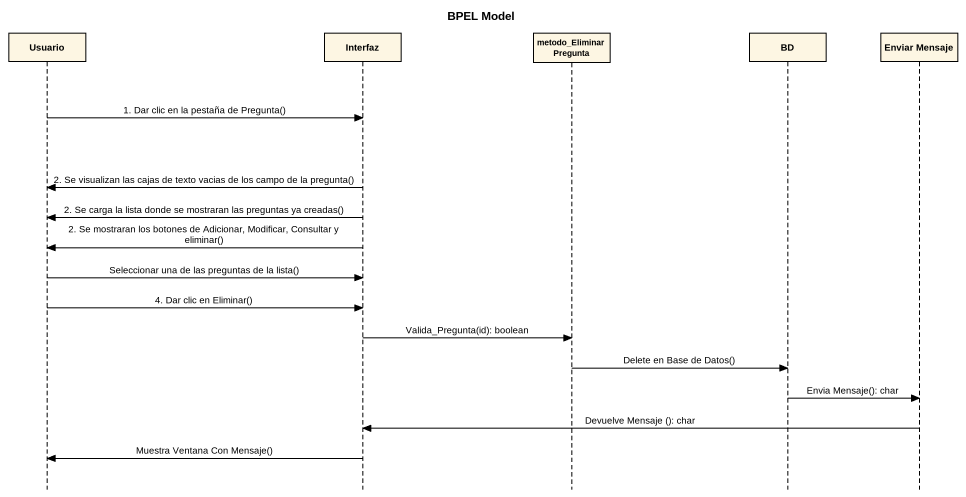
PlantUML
@startuml
title BPEL Model
hide footbox
participant Usuario
participant Interfaz
participant "metodo_Eliminar Pregunta" as metodo_Eliminar_Pregunta
participant BD
participant "Enviar Mensaje" as Enviar_Mensaje

Usuario -> Interfaz : 1. Dar clic en la pestaña de Pregunta()
Interfaz -> Usuario : 2. Se visualizan las cajas de texto vacias de los campo de la pregunta()
Interfaz -> Usuario : 2. Se carga la lista donde se mostraran las preguntas ya creadas()
Interfaz -> Usuario : 2. Se mostraran los botones de Adicionar, Modificar, Consultar y eliminar()
Usuario -> Interfaz : Seleccionar una de las preguntas de la lista()
Usuario -> Interfaz : 4. Dar clic en Eliminar()
Interfaz -> metodo_Eliminar_Pregunta : Valida_Pregunta(id): boolean
metodo_Eliminar_Pregunta -> BD : Delete en Base de Datos()
BD -> Enviar_Mensaje : Envia Mensaje(): char
Enviar_Mensaje -> Interfaz : Devuelve Mensaje (): char
Interfaz -> Usuario : Muestra Ventana Con Mensaje()
@enduml
